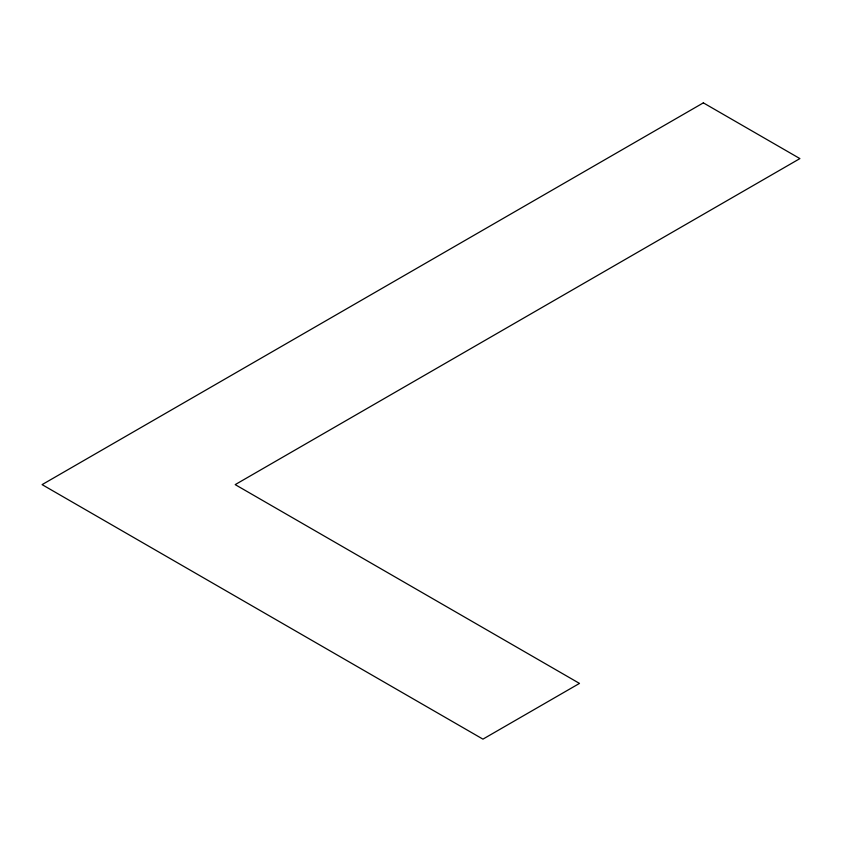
<?xml version="1.0" encoding="UTF-8"?>
<svg xmlns="http://www.w3.org/2000/svg" width="842" height="842" viewBox="0 0 842 842"><rect width="100%" height="100%" fill="white"/><g stroke="black" fill="none" stroke-linecap="round" stroke-linejoin="round"><path stroke-width="1.26" d="M703.354 102.861L42.1 484.624L482.94 739.139L579.485 683.409L235.192 484.624L799.9 158.591L703.354 102.861"/></g></svg>
